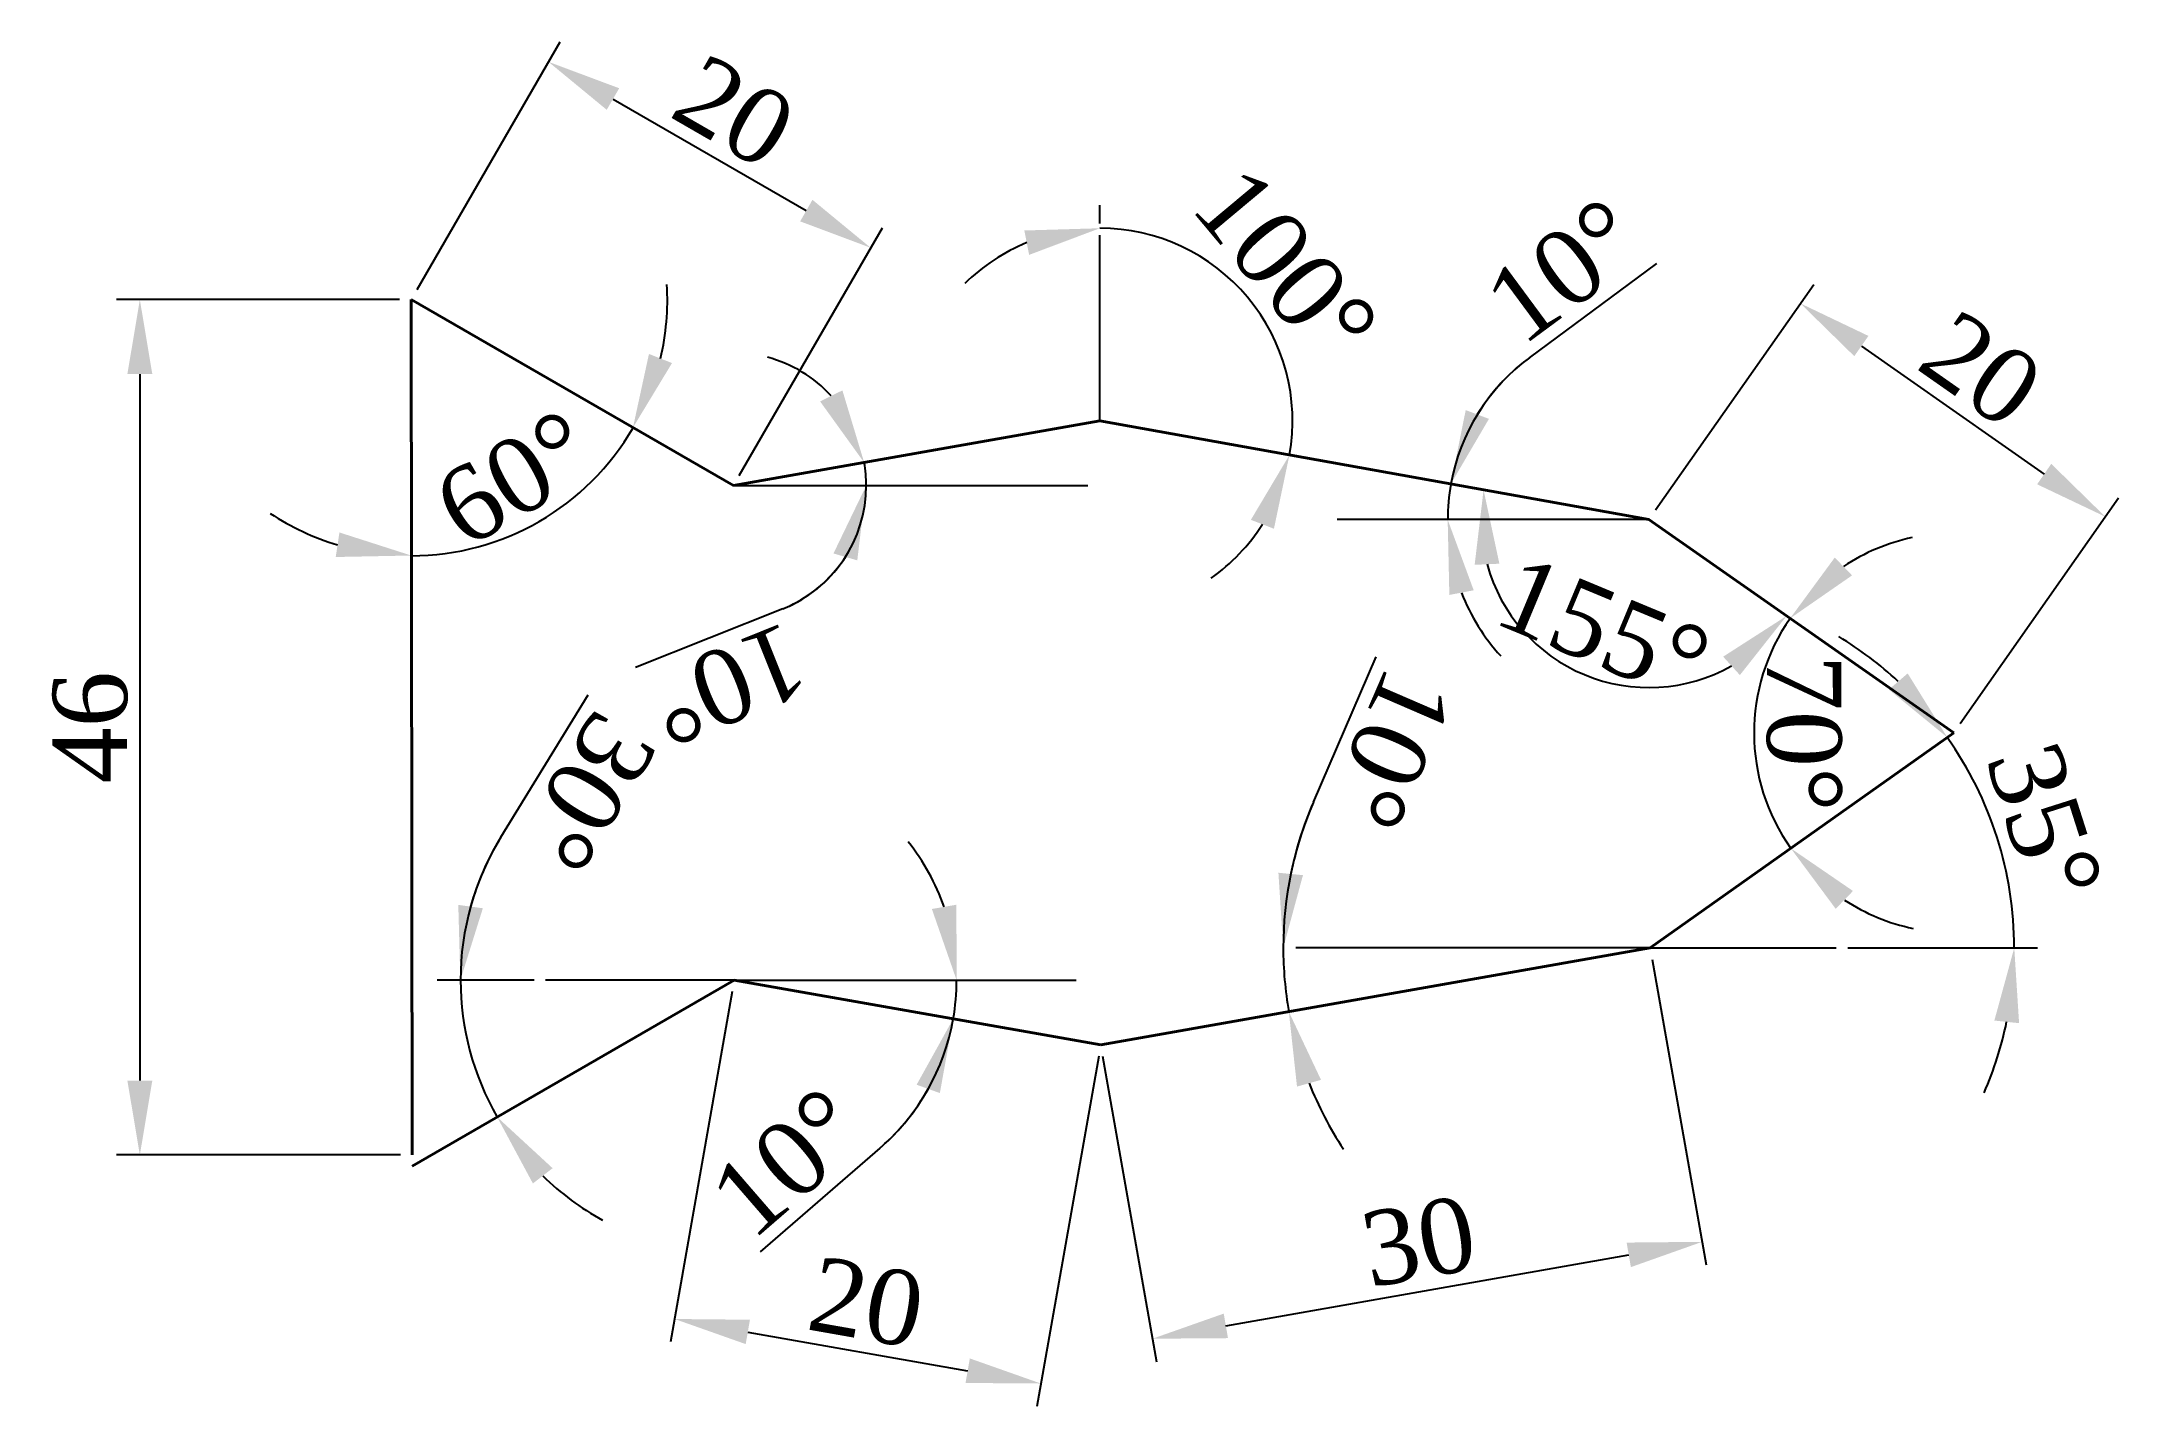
# Model space of a CAD drawing. Header units: millimetres. Extents: x 217 to 329, y 165 to 239.
import ezdxf

# ---------------------------------------------------------------- set-up
doc = ezdxf.new("R2010")
doc.units = ezdxf.units.MM
doc.linetypes.add('CENTER2', pattern=[28.575, 19.05, -3.175, 3.175, -3.175])
doc.layers.add('centre', color=255, linetype='CENTER2')
doc.layers.add('dimension', color=181, linetype='Continuous')
doc.layers.add('object thickness', color=7, linetype='Continuous', lineweight=40)
doc.styles.get("Standard").update_dxf_attribs({"font": 'times.ttf'})
doc.dimstyles.new('ISO-25', dxfattribs={"dimtxt": 4, "dimasz": 4, "dimexe": 1.25, "dimexo": 0.625, "dimtad": 1, "dimtxsty": 'Standard', "dimcen": 2.5, "dimadec": 0, "dimazin": 0, "dimtfac": 1, "dimtmove": 0, "dimatfit": 3, "dimfxl": 1, "dimarcsym": 0})

# ---------------------------------------------------------------- blocks, each defined once
blk = doc.blocks.new('*D1')
at = {"layer": 'Defpoints', "color": 0, "transparency": 16777216}
for p in [(237.28, 224.72), (237.28, 224.72), (254.6, 214.72), (241.99, 211.79), (237.28, 178.72)]:
    blk.add_point(p, dxfattribs=at)
at = {"layer": 'dimension', "color": 0, "lineweight": -2, "transparency": 16777216}
for start, end in [(346.708, 3.4161), (270, 330), (236.5839, 253.292)]:
    blk.add_arc((237.28, 224.72), 13.77, start, end, dxfattribs=at)
at = {"layer": 'dimension', "color": 0, "transparency": 16777216}
for points in [[(251.3, 221.31), (250.06, 221.8), (249.2, 217.84)], [(233.42, 212.2), (233.22, 210.88), (237.28, 210.96)]]:
    blk.add_solid(points, dxfattribs=at)
at = {"layer": 'dimension', "color": 0, "transparency": 16777216, "insert": (242.83, 215.1), "char_height": 4, "attachment_point": 5, "rotation": 30}
blk.add_mtext('60°', dxfattribs=at)
blk = doc.blocks.new('*D2')
at = {"layer": 'Defpoints', "color": 0, "transparency": 16777216}
for p in [(274.3, 218.2), (261.69, 215.55), (254.6, 214.72), (254.6, 214.72), (274.09, 214.72)]:
    blk.add_point(p, dxfattribs=at)
at = {"layer": 'dimension', "color": 0, "lineweight": -2, "transparency": 16777216}
blk.add_line((257.25, 208.1), (249.34, 204.93), dxfattribs=at)
for start, end in [(42.5444, 75.0887), (0, 10), (291.8329, 0), (294.9113, 327.4556)]:
    blk.add_arc((254.6, 214.72), 7.14, start, end, dxfattribs=at)
at = {"layer": 'dimension', "color": 0, "transparency": 16777216}
for points in [[(260.46, 219.84), (259.26, 219.25), (261.63, 215.96)], [(259.98, 211.07), (261.26, 210.7), (261.74, 214.72)]]:
    blk.add_solid(points, dxfattribs=at)
at = {"layer": 'dimension', "color": 0, "transparency": 16777216, "insert": (254.29, 204.04), "char_height": 4, "attachment_point": 5, "rotation": 201.8329}
blk.add_mtext('10°', dxfattribs=at)
blk = doc.blocks.new('*D3')
at = {"layer": 'Defpoints', "color": 0, "transparency": 16777216}
for p in [(274.3, 228.2), (283.82, 222.28), (274.3, 218.2), (274.3, 218.2), (303.82, 212.89)]:
    blk.add_point(p, dxfattribs=at)
at = {"layer": 'dimension', "color": 0, "lineweight": -2, "transparency": 16777216}
blk.add_line((274.3, 228.82), (274.3, 229.81), dxfattribs=at)
for start, end in [(112.2594, 134.5189), (349.8215, 90), (305.3026, 327.5621)]:
    blk.add_arc((274.3, 218.2), 10.36, start, end, dxfattribs=at)
at = {"layer": 'dimension', "color": 0, "transparency": 16777216}
for points in [[(270.24, 228.44), (270.5, 227.13), (274.3, 228.56)], [(282.42, 212.88), (283.66, 212.4), (284.49, 216.36)]]:
    blk.add_solid(points, dxfattribs=at)
at = {"layer": 'dimension', "color": 0, "transparency": 16777216, "insert": (284.28, 226.55), "char_height": 4, "attachment_point": 5, "rotation": 309.9108}
blk.add_mtext('100°', dxfattribs=at)
blk = doc.blocks.new('*D4')
at = {"layer": 'Defpoints', "color": 0, "transparency": 16777216}
for p in [(274.3, 218.2), (293.02, 213.53), (287.05, 212.89), (303.82, 212.89), (303.82, 212.89)]:
    blk.add_point(p, dxfattribs=at)
at = {"layer": 'dimension', "color": 0, "lineweight": -2, "transparency": 16777216}
blk.add_line((297.4, 221.6), (304.25, 226.66), dxfattribs=at)
for start, end in [(126.4347, 169.8215), (127.219, 148.5203), (169.8215, 180), (201.3013, 222.6026)]:
    blk.add_arc((303.82, 212.89), 10.82, start, end, dxfattribs=at)
at = {"layer": 'dimension', "color": 0, "transparency": 16777216}
for points in [[(295.22, 218.31), (293.97, 218.78), (293.17, 214.81)], [(293.09, 208.84), (294.4, 209.09), (293, 212.89)]]:
    blk.add_solid(points, dxfattribs=at)
at = {"layer": 'dimension', "color": 0, "transparency": 16777216, "insert": (299.24, 226.27), "char_height": 4, "attachment_point": 5, "rotation": 36.4347}
blk.add_mtext('10°', dxfattribs=at)
blk = doc.blocks.new('*D5')
at = {"layer": 'Defpoints', "color": 0, "transparency": 16777216}
for p in [(274.3, 218.2), (303.82, 212.89), (303.82, 212.89), (297.06, 206.9), (320.21, 201.42)]:
    blk.add_point(p, dxfattribs=at)
at = {"layer": 'dimension', "color": 0, "lineweight": -2, "transparency": 16777216}
blk.add_arc((303.82, 212.89), 9.03, 195.4124, 299.4091, dxfattribs=at)
at = {"layer": 'dimension', "color": 0, "transparency": 16777216}
for points in [[(294.45, 210.46), (295.78, 210.52), (294.93, 214.49)], [(307.81, 205.52), (308.71, 204.53), (311.22, 207.71)]]:
    blk.add_solid(points, dxfattribs=at)
at = {"layer": 'dimension', "color": 0, "transparency": 16777216, "insert": (301.38, 207.01), "char_height": 4, "attachment_point": 5, "rotation": 337.4108}
blk.add_mtext('155°', dxfattribs=at)
blk = doc.blocks.new('*D6')
at = {"layer": 'Defpoints', "color": 0, "transparency": 16777216}
for p in [(303.82, 212.89), (309.69, 203.57), (320.21, 201.42), (320.21, 201.42), (303.89, 189.86)]:
    blk.add_point(p, dxfattribs=at)
at = {"layer": 'dimension', "color": 0, "lineweight": -2, "transparency": 16777216}
for start, end in [(102.0578, 123.5289), (145, 215.3278), (236.7989, 258.27)]:
    blk.add_arc((320.21, 201.42), 10.74, start, end, dxfattribs=at)
at = {"layer": 'dimension', "color": 0, "transparency": 16777216}
for points in [[(314.74, 209.89), (313.81, 210.85), (311.41, 207.58)], [(313.86, 191.96), (314.79, 192.92), (311.45, 195.21)]]:
    blk.add_solid(points, dxfattribs=at)
at = {"layer": 'dimension', "color": 0, "transparency": 16777216, "insert": (312.14, 201.4), "char_height": 4, "attachment_point": 5, "rotation": 270.1639}
blk.add_mtext('70°', dxfattribs=at)
blk = doc.blocks.new('*D7')
at = {"layer": 'Defpoints', "color": 0, "transparency": 16777216}
for p in [(320.21, 201.42), (323.05, 193.85), (303.89, 189.86), (303.89, 189.86), (313.89, 189.86)]:
    blk.add_point(p, dxfattribs=at)
at = {"layer": 'dimension', "color": 0, "lineweight": -2, "transparency": 16777216}
blk.add_line((314.51, 189.86), (324.71, 189.86), dxfattribs=at)
for start, end in [(47.0571, 58.7864), (0, 35.3278), (336.5414, 348.2707)]:
    blk.add_arc((303.89, 189.86), 19.57, start, end, dxfattribs=at)
at = {"layer": 'dimension', "color": 0, "transparency": 16777216}
for points in [[(317.73, 204.62), (316.72, 203.75), (319.86, 201.18)], [(322.39, 185.95), (323.72, 185.81), (323.46, 189.86)]]:
    blk.add_solid(points, dxfattribs=at)
at = {"layer": 'dimension', "color": 0, "transparency": 16777216, "insert": (325.07, 196.6), "char_height": 4, "attachment_point": 5, "rotation": 287.6639}
blk.add_mtext('35°', dxfattribs=at)
blk = doc.blocks.new('*D8')
at = {"layer": 'Defpoints', "color": 0, "transparency": 16777216}
for p in [(282.02, 189.86), (303.89, 189.86), (303.89, 189.86), (284.29, 187.57), (274.35, 184.65)]:
    blk.add_point(p, dxfattribs=at)
at = {"layer": 'dimension', "color": 0, "lineweight": -2, "transparency": 16777216}
blk.add_line((285.78, 197.69), (289.16, 205.51), dxfattribs=at)
for start, end in [(156.6094, 180), (156.7315, 168.3658), (180, 190), (201.6342, 213.2685)]:
    blk.add_arc((303.89, 189.86), 19.73, start, end, dxfattribs=at)
at = {"layer": 'dimension', "color": 0, "transparency": 16777216}
for points in [[(285.22, 193.77), (283.9, 193.9), (284.16, 189.86)], [(284.9, 182.4), (286.19, 182.76), (284.46, 186.43)]]:
    blk.add_solid(points, dxfattribs=at)
at = {"layer": 'dimension', "color": 0, "transparency": 16777216, "insert": (289.91, 200.55), "char_height": 4, "attachment_point": 5, "rotation": 246.6094}
blk.add_mtext('10°', dxfattribs=at)
blk = doc.blocks.new('*D9')
at = {"layer": 'Defpoints', "color": 0, "transparency": 16777216}
for p in [(254.65, 188.12), (254.65, 188.12), (273.02, 188.12), (266.58, 187.43), (274.35, 184.65)]:
    blk.add_point(p, dxfattribs=at)
at = {"layer": 'dimension', "color": 0, "lineweight": -2, "transparency": 16777216}
blk.add_line((262.47, 179.09), (256.03, 173.51), dxfattribs=at)
for start, end in [(19.2678, 38.5355), (350, 0), (310.891, 350), (311.4645, 330.7322)]:
    blk.add_arc((254.65, 188.12), 11.95, start, end, dxfattribs=at)
at = {"layer": 'dimension', "color": 0, "transparency": 16777216}
for points in [[(266.59, 192.18), (265.27, 191.95), (266.6, 188.12)], [(264.45, 182.5), (265.7, 182.05), (266.42, 186.05)]]:
    blk.add_solid(points, dxfattribs=at)
at = {"layer": 'dimension', "color": 0, "transparency": 16777216, "insert": (257.51, 178.31), "char_height": 4, "attachment_point": 5, "rotation": 40.891}
blk.add_mtext('10°', dxfattribs=at)
blk = doc.blocks.new('*D10')
at = {"layer": 'Defpoints', "color": 0, "transparency": 16777216}
for p in [(244.5, 188.12), (254.65, 188.12), (254.65, 188.12), (240.81, 183.08), (237.33, 178.12)]:
    blk.add_point(p, dxfattribs=at)
at = {"layer": 'dimension', "color": 0, "lineweight": -2, "transparency": 16777216}
for p, q in [((242.1, 195.82), (246.79, 203.47)), ((243.88, 188.12), (238.67, 188.12))]:
    blk.add_line(p, q, dxfattribs=at)
for start, end in [(148.4754, 180), (148.775, 164.3875), (180, 210), (225.6125, 241.225)]:
    blk.add_arc((254.65, 188.12), 14.72, start, end, dxfattribs=at)
at = {"layer": 'dimension', "color": 0, "transparency": 16777216}
for points in [[(241.13, 191.99), (239.81, 192.17), (239.92, 188.12)], [(243.82, 177.19), (244.88, 178.01), (241.9, 180.76)]]:
    blk.add_solid(points, dxfattribs=at)
at = {"layer": 'dimension', "color": 0, "transparency": 16777216, "insert": (246.71, 198.25), "char_height": 4, "attachment_point": 5, "rotation": 238.4754}
blk.add_mtext('30°', dxfattribs=at)
blk = doc.blocks.new('*D11')
at = {"layer": 'Defpoints', "color": 0, "transparency": 16777216}
for p in [(237.28, 224.72), (222.69, 178.72), (237.33, 178.72)]:
    blk.add_point(p, dxfattribs=at)
at = {"layer": 'dimension', "color": 0, "lineweight": -2, "transparency": 16777216}
for p, q in [((236.65, 224.72), (221.44, 224.72)), ((222.69, 220.72), (222.69, 182.72)), ((236.7, 178.72), (221.44, 178.72))]:
    blk.add_line(p, q, dxfattribs=at)
at = {"layer": 'dimension', "color": 0, "transparency": 16777216}
for points in [[(222.02, 220.72), (223.36, 220.72), (222.69, 224.72)], [(222.02, 182.72), (223.36, 182.72), (222.69, 178.72)]]:
    blk.add_solid(points, dxfattribs=at)
at = {"layer": 'dimension', "color": 0, "transparency": 16777216, "insert": (220.03, 201.72), "char_height": 4, "attachment_point": 5, "rotation": 90}
blk.add_mtext('46', dxfattribs=at)
blk = doc.blocks.new('*D12')
at = {"layer": 'Defpoints', "color": 0, "transparency": 16777216}
for p in [(261.98, 227.51), (237.28, 224.72), (254.6, 214.72)]:
    blk.add_point(p, dxfattribs=at)
at = {"layer": 'dimension', "color": 0, "lineweight": -2, "transparency": 16777216}
for p, q in [((237.59, 225.26), (245.29, 238.59)), ((248.13, 235.51), (258.52, 229.51)), ((254.91, 215.26), (262.61, 228.59))]:
    blk.add_line(p, q, dxfattribs=at)
at = {"layer": 'dimension', "color": 0, "transparency": 16777216}
for points in [[(248.46, 236.09), (247.79, 234.93), (244.66, 237.51)], [(258.85, 230.09), (258.19, 228.93), (261.98, 227.51)]]:
    blk.add_solid(points, dxfattribs=at)
at = {"layer": 'dimension', "color": 0, "transparency": 16777216, "insert": (254.65, 234.82), "char_height": 4, "attachment_point": 5, "rotation": 330}
blk.add_mtext('20', dxfattribs=at)
blk = doc.blocks.new('*D13')
at = {"layer": 'Defpoints', "color": 0, "transparency": 16777216}
for p in [(254.65, 188.12), (274.35, 184.65), (271.13, 166.43)]:
    blk.add_point(p, dxfattribs=at)
at = {"layer": 'dimension', "color": 0, "lineweight": -2, "transparency": 16777216}
for p, q in [((254.54, 187.51), (251.22, 168.67)), ((274.24, 184.03), (270.92, 165.2)), ((255.38, 169.2), (267.19, 167.12))]:
    blk.add_line(p, q, dxfattribs=at)
at = {"layer": 'dimension', "color": 0, "transparency": 16777216}
for points in [[(255.49, 169.86), (255.26, 168.55), (251.44, 169.9)], [(267.31, 167.78), (267.08, 166.46), (271.13, 166.43)]]:
    blk.add_solid(points, dxfattribs=at)
at = {"layer": 'dimension', "color": 0, "transparency": 16777216, "insert": (261.75, 170.78), "char_height": 4, "attachment_point": 5, "rotation": 350}
blk.add_mtext('20', dxfattribs=at)
blk = doc.blocks.new('*D14')
at = {"layer": 'Defpoints', "color": 0, "transparency": 16777216}
for p in [(303.89, 189.86), (274.35, 184.65), (306.68, 174.05)]:
    blk.add_point(p, dxfattribs=at)
at = {"layer": 'dimension', "color": 0, "lineweight": -2, "transparency": 16777216}
for p, q in [((304, 189.24), (306.89, 172.81)), ((274.45, 184.03), (277.35, 167.6)), ((281.07, 169.53), (302.74, 173.35))]:
    blk.add_line(p, q, dxfattribs=at)
at = {"layer": 'dimension', "color": 0, "transparency": 16777216}
for points in [[(302.62, 174.01), (302.85, 172.69), (306.68, 174.05)], [(280.96, 170.19), (281.19, 168.87), (277.13, 168.84)]]:
    blk.add_solid(points, dxfattribs=at)
at = {"layer": 'dimension', "color": 0, "transparency": 16777216, "insert": (291.44, 174.06), "char_height": 4, "attachment_point": 5, "rotation": 10}
blk.add_mtext('30', dxfattribs=at)
blk = doc.blocks.new('*D15')
at = {"layer": 'Defpoints', "color": 0, "transparency": 16777216}
for p in [(303.82, 212.89), (328.35, 213.05), (320.21, 201.42)]:
    blk.add_point(p, dxfattribs=at)
at = {"layer": 'dimension', "color": 0, "lineweight": -2, "transparency": 16777216}
for p, q in [((304.18, 213.41), (312.68, 225.54)), ((315.24, 222.22), (325.07, 215.34)), ((320.56, 201.93), (329.06, 214.07))]:
    blk.add_line(p, q, dxfattribs=at)
at = {"layer": 'dimension', "color": 0, "transparency": 16777216}
for points in [[(315.62, 222.77), (314.86, 221.68), (311.96, 224.52)], [(325.45, 215.89), (324.69, 214.79), (328.35, 213.05)]]:
    blk.add_solid(points, dxfattribs=at)
at = {"layer": 'dimension', "color": 0, "transparency": 16777216, "insert": (321.68, 220.96), "char_height": 4, "attachment_point": 5, "rotation": 325}
blk.add_mtext('20', dxfattribs=at)

msp = doc.modelspace()

# ---------------------------------------------------------------- linework, layer by layer
for p, q in [((274.296, 218.195), (274.296, 228.195)), ((303.889, 189.857), (313.889, 189.857)), ((254.649, 188.121), (244.503, 188.121))]:
    msp.add_line(p, q)
at = {"layer": 'centre'}
for p, q in [((254.599, 214.722), (274.091, 214.722)), ((303.823, 212.894), (287.054, 212.894)), ((303.889, 189.857), (282.021, 189.857)), ((254.649, 188.121), (273.023, 188.121))]:
    msp.add_line(p, q, dxfattribs=at)
at = {"layer": 'object thickness'}
for p, q in [((237.279, 224.722), (254.599, 214.722)), ((237.279, 224.722), (237.328, 178.722)), ((254.599, 214.722), (274.296, 218.195)), ((274.296, 218.195), (303.823, 212.894)), ((303.823, 212.894), (320.206, 201.422)), ((320.206, 201.422), (303.889, 189.857)), ((303.889, 189.857), (274.345, 184.648)), ((254.649, 188.121), (237.328, 178.121)), ((274.345, 184.648), (254.649, 188.121))]:
    msp.add_line(p, q, dxfattribs=at)

# ---------------------------------------------------------------- dimensions: what is measured, and where the dimension line sits
at = {"layer": 'dimension'}
for p1, p2, distance, picture, middle in [((237.279, 224.722), (254.599, 214.722), 14.768, '*D12', (254.653, 234.815)), ((303.823, 212.894), (320.206, 201.422), 14.189, '*D15', (321.679, 220.96)), ((274.345, 184.648), (303.889, 189.857), -16.056, '*D14', (291.443, 174.06)), ((254.649, 188.121), (274.345, 184.648), -18.502, '*D13', (261.746, 170.782))]:
    dim = msp.add_aligned_dim(p1=p1, p2=p2, distance=distance, dimstyle='ISO-25', dxfattribs=at)
    dim.commit()
    dim.dimension.update_dxf_attribs({"geometry": picture, "text_midpoint": middle})
for base, line1, line2, picture, middle in [((283.818, 222.279), ((274.296, 218.195), (303.823, 212.894)), ((274.296, 218.195), (274.296, 228.195)), '*D3', (284.283, 226.549)), ((293.021, 213.534), ((303.823, 212.894), (287.054, 212.894)), ((274.296, 218.195), (303.823, 212.894)), '*D4', (299.244, 226.27)), ((241.987, 211.787), ((237.279, 224.722), (254.599, 214.722)), ((237.279, 224.722), (237.279, 178.722)), '*D1', (242.832, 215.104)), ((261.689, 215.551), ((254.599, 214.722), (274.296, 218.195)), ((254.599, 214.722), (274.091, 214.722)), '*D2', (254.288, 204.043)), ((297.065, 206.904), ((303.823, 212.894), (320.206, 201.422)), ((274.296, 218.195), (303.823, 212.894)), '*D5', (301.376, 207.012)), ((309.687, 203.573), ((320.206, 201.422), (303.889, 189.857)), ((303.823, 212.894), (320.206, 201.422)), '*D6', (312.135, 201.399)), ((323.051, 193.852), ((303.889, 189.857), (313.889, 189.857)), ((320.206, 201.422), (303.889, 189.857)), '*D7', (325.074, 196.603)), ((284.29, 187.566), ((303.889, 189.857), (274.345, 184.648)), ((303.889, 189.857), (282.021, 189.857)), '*D8', (289.91, 200.545)), ((240.812, 183.084), ((254.649, 188.121), (237.328, 178.121)), ((254.649, 188.121), (244.503, 188.121)), '*D10', (246.71, 198.254)), ((266.58, 187.426), ((274.345, 184.648), (254.649, 188.121)), ((254.649, 188.121), (273.023, 188.121)), '*D9', (257.511, 178.308))]:
    dim = msp.add_angular_dim_2l(base=base, line1=line1, line2=line2, dimstyle='ISO-25', dxfattribs=at)
    dim.commit()
    dim.dimension.update_dxf_attribs({"geometry": picture, "text_midpoint": middle})
dim = msp.add_linear_dim(base=(222.689, 178.722), p1=(237.279, 224.722), p2=(237.328, 178.722), angle=90, dimstyle='ISO-25', dxfattribs=at)
dim.commit()
dim.dimension.update_dxf_attribs({"geometry": '*D11', "text_midpoint": (220.029, 201.722)})

doc.saveas('drawing.dxf')
